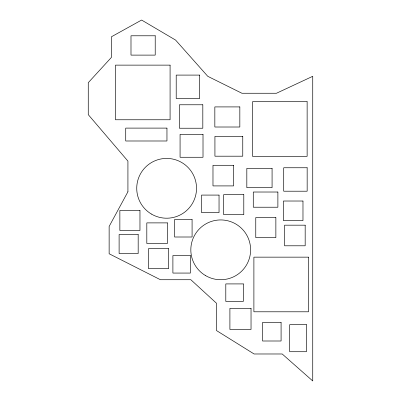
<?xml version="1.0" encoding="UTF-8"?>
<svg xmlns="http://www.w3.org/2000/svg" width="401" height="401" viewBox="0 0 401 401"><rect width="100%" height="100%" fill="white"/><g stroke="black" fill="none" stroke-linecap="round" stroke-linejoin="round"><path stroke-width="0.6" d="M127.924 191.773L109.137 226.44L109.137 253.763L160.415 279.723L190.826 279.723L216.475 303.231L216.475 330.549L254.104 353.983L282.194 353.983L312.735 380.95L312.735 76.305L276.464 93.258L241.928 93.258L207.758 76.305L175.583 40.075L141.618 20.05L111.408 36.782L111.408 57.403L88.265 82.686L88.265 114.646L127.924 161.102L127.924 191.773M155.217 35.784L130.992 35.784L130.992 55.112L155.217 55.112L155.217 35.784M170.084 65.127L115.448 65.127L115.448 119.764L170.084 119.764L170.084 65.127M199.663 75.092L176.209 75.092L176.209 98.546L199.663 98.546L199.663 75.092M307.136 101.704L252.495 101.704L252.495 156.345L307.136 156.345L307.136 101.704M202.816 104.776L179.362 104.776L179.362 128.23L202.816 128.23L202.816 104.776M239.833 106.912L214.836 106.912L214.836 127.012L239.833 127.012L239.833 106.912M166.956 128.104L125.719 128.104L125.719 140.992L166.956 140.992L166.956 128.104M203.011 134.33L180.074 134.33L180.074 157.272L203.011 157.272L203.011 134.33M242.76 136.35L214.926 136.35L214.926 156.195L242.76 156.195L242.76 136.35M233.598 165.292L212.981 165.292L212.981 185.909L233.598 185.909L233.598 165.292M307.161 167.753L283.707 167.753L283.707 191.207L307.161 191.207L307.161 167.753M272.078 168.365L246.821 168.365L246.821 187.693L272.078 187.693L272.078 168.365M277.883 192.019L253.282 192.019L253.282 207.222L277.883 207.222L277.883 192.019M243.788 194.59L223.683 194.59L223.683 214.69L243.788 214.69L243.788 194.59M219.041 195.081L201.518 195.081L201.518 212.61L219.041 212.61L219.041 195.081M302.976 201.021L283.387 201.021L283.387 220.61L302.976 220.61L302.976 201.021M139.964 210.4L119.859 210.4L119.859 230.505L139.964 230.505L139.964 210.4M275.863 217.542L255.763 217.542L255.763 237.643L275.863 237.643L275.863 217.542M192.084 219.477L174.56 219.477L174.56 237.006L192.084 237.006L192.084 219.477M167.433 222.886L146.811 222.886L146.811 243.502L167.433 243.502L167.433 222.886M305.176 225.177L284.56 225.177L284.56 245.793L305.176 245.793L305.176 225.177M138.18 234.485L119.112 234.485L119.112 253.552L138.18 253.552L138.18 234.485M168.615 248.59L148.515 248.59L148.515 268.69L168.615 268.69L168.615 248.59M190.42 255.542L172.896 255.542L172.896 273.066L190.42 273.066L190.42 255.542M308.529 257.151L253.893 257.151L253.893 311.793L308.529 311.793L308.529 257.151M243.327 283.913L225.798 283.913L225.798 301.437L243.327 301.437L243.327 283.913M251.036 308.339L229.903 308.339L229.903 329.472L251.036 329.472L251.036 308.339M281.086 322.444L262.53 322.444L262.53 341L281.086 341L281.086 322.444M306.449 324.609L289.697 324.609L289.697 351.717L306.449 351.717L306.449 324.609M151.413 214.049A29.895 29.895 0 0 0 196.525 188.63A29.895 29.895 0 0 0 151.954 162.27A29.895 29.895 0 0 0 151.413 214.049M205.502 275.562A29.895 29.895 0 0 0 250.615 250.144A29.895 29.895 0 0 0 206.044 223.783A29.895 29.895 0 0 0 205.502 275.562"/></g></svg>
